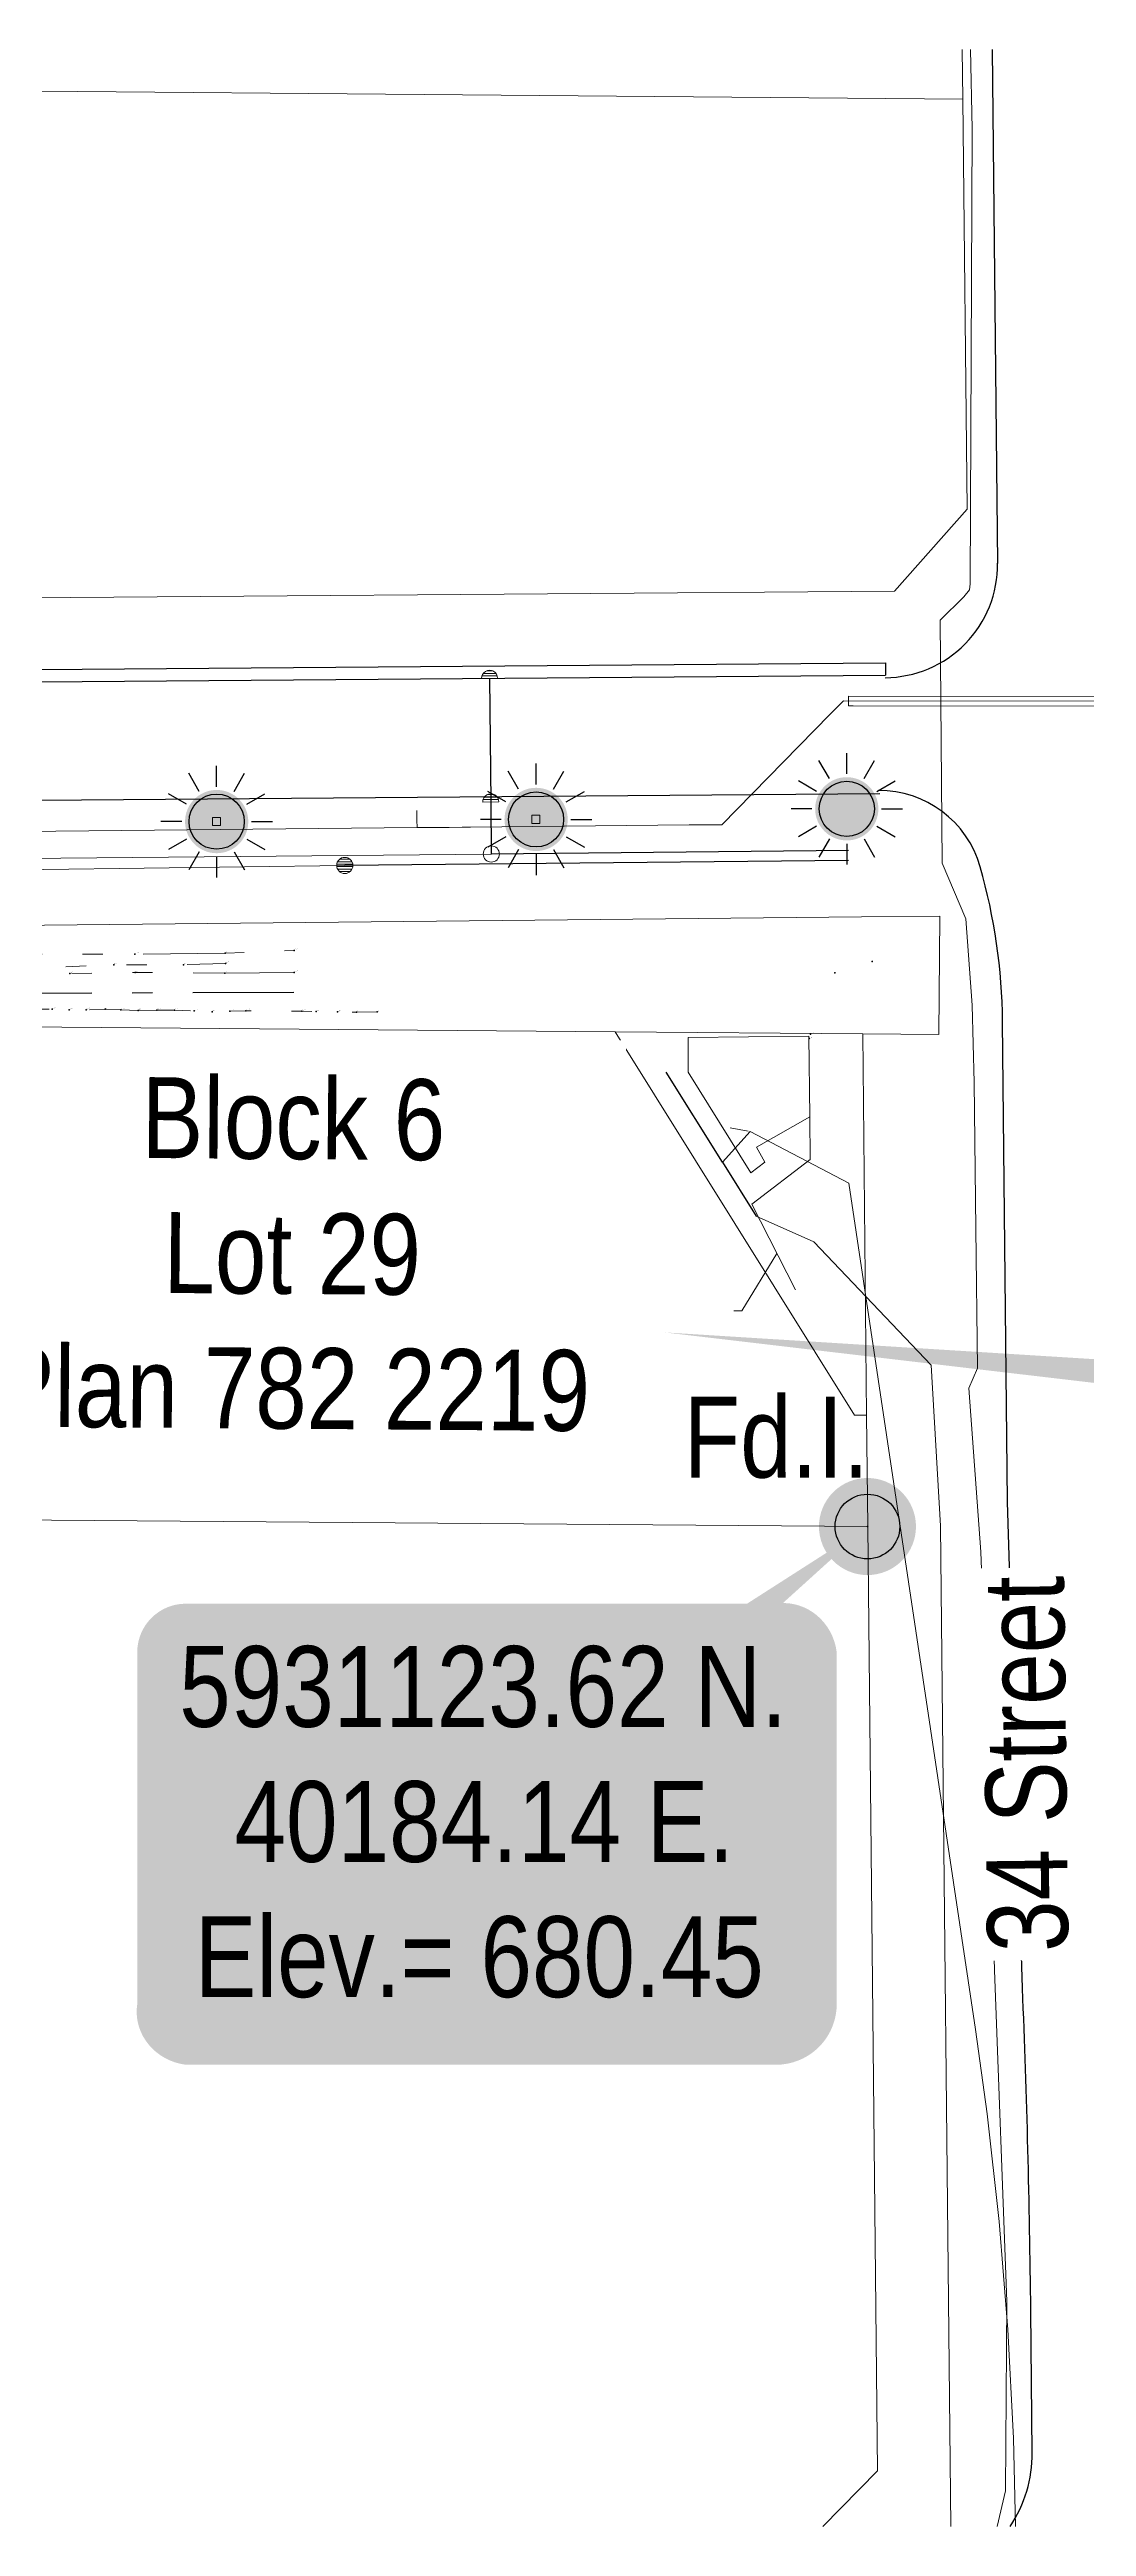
# Model space of a CAD drawing. Extents: x 39620 to 40409, y 5930668 to 5931695.
# Drawn here: x 40083 to 40211.2, y 5931000 to 5931306.2 of the extents above; entities that cross this region are included whole.
import ezdxf

# ---------------------------------------------------------------- set-up
doc = ezdxf.new("R2010")
doc.units = 0
doc.header["$LTSCALE"] = 5
doc.header["$PDSIZE"] = 0.5
doc.linetypes.add('CENTERLINEX3', pattern=[5, 2.5, -1, 0.5, -1])
doc.linetypes.add('CENTERLINEX33', pattern=[6.5, 2.5, -1, 0.5, -1, 0.5, -1])
doc.layers.get('Defpoints').update_dxf_attribs({"color": 9})
for name, color, linetype in [('AS-OWNER', 7, 'Continuous'), ('AS-ROADS', 254, 'Continuous'), ('AS-SYMBOL', 7, 'Continuous'), ('DETAIL-T', 7, 'Continuous'), ('L-MON', 1, 'Continuous'), ('L-TITLEDB', 4, 'Continuous'), ('L-TITLEDB-T', 4, 'Continuous')]:
    doc.layers.add(name, color=color, linetype=linetype)
for name, color, linetype, lineweight, true_color in [('AS-SANITARY', 7, 'foc-SANITARY', 9, 0x29a300), ('AS-WATER PIPE', 7, 'foc-WATER', 9, 0x8ac4ff), ('EXISTING PIPE IP', 7, 'CENTERLINEX3', 30, 0x3800e0)]:
    doc.layers.add(name, color=color, linetype=linetype, lineweight=lineweight, true_color=true_color)
for name, color, linetype, lineweight in [('COE_STREETLIGHT-POLE', 7, 'Continuous', 0), ('EPCOR_Drainage-FacilitySymbol', 7, 'Continuous', 0), ('EXISTING PIPE (EXIST OR HP)', 240, 'CENTERLINEX33', 20)]:
    doc.layers.add(name, color=color, linetype=linetype, lineweight=lineweight)
for name, color, linetype, plot in [('Z-DESCRIPTION', 4, 'Continuous', False), ('Z-ELEVATION', 2, 'Continuous', False), ('Z-MSPOINT', 7, 'Continuous', False), ('Z-POINTNUMBER', 6, 'Continuous', False)]:
    doc.layers.add(name, color=color, linetype=linetype, plot=plot)
doc.styles.add('80', font='', dxfattribs={"height": 10})
doc.styles.add('80L', font='', dxfattribs={"height": 10})
doc.styles.add('DESCRIPTION', font='', dxfattribs={"height": 2.5})
doc.styles.add('ELEVATION', font='', dxfattribs={"height": 2.5})
doc.styles.add('foc-LtypeFont', font='', dxfattribs={"height": 7.35})
doc.styles.add('POINTNUMBER', font='', dxfattribs={"height": 2.5})
doc.styles.get('80').set_extended_font_data('Arial Narrow')
doc.styles.get('80L').set_extended_font_data('Arial Narrow')
doc.styles.get('DESCRIPTION').set_extended_font_data('Arial Narrow')
doc.styles.get('ELEVATION').set_extended_font_data('Arial Narrow')
doc.styles.get('foc-LtypeFont').set_extended_font_data('Arial Narrow')
doc.styles.get('POINTNUMBER').set_extended_font_data('Arial Narrow')
doc.linetypes.add('foc-SANITARY', pattern='A,10,-1,["SN",foc-LtypeFont,S=0.2,R=0,X=-0.5,Y=-0.75],-2.75', length=13.75)
doc.linetypes.add('foc-WATER', pattern='A,10,-1,["W",foc-LtypeFont,S=0.2,R=0,X=-0.425,Y=-0.75],-2', length=13)

# ---------------------------------------------------------------- blocks, each defined once
blk = doc.blocks.new('SOCMH.1')
at = {"layer": 'EPCOR_Drainage-FacilitySymbol', "color": 3, "linetype": 'Continuous', "lineweight": 0}
for p, q in [((0.99, 0.15), (-0.99, 0.15)), ((0.89, 0.46), (-0.89, 0.46)), ((0.65, 0.76), (-0.65, 0.76)), ((0.99, -0.15), (-0.99, -0.15)), ((0.89, -0.46), (-0.89, -0.46)), ((0.65, -0.76), (-0.65, -0.76))]:
    blk.add_line(p, q, dxfattribs=at)
blk.add_circle((0, 0), 1, dxfattribs=at)
blk = doc.blocks.new('SMH.')
at = {"layer": 'EPCOR_Drainage-FacilitySymbol', "color": 3, "linetype": 'Continuous', "lineweight": 0}
blk.add_circle((0, 0), 1, dxfattribs=at)
blk.add_point((0, 0), dxfattribs=at)
blk = doc.blocks.new('CBMH.1')
at = {"layer": 'EPCOR_Drainage-FacilitySymbol', "color": 3, "linetype": 'Continuous', "lineweight": 0}
for p, q in [((-1, -0.02), (1, 0)), ((0.95, 0.29), (-0.95, 0.28)), ((0.78, 0.6), (-0.79, 0.58)), ((0.4, 0.9), (-0.41, 0.89))]:
    blk.add_line(p, q, dxfattribs=at)
blk.add_arc((0, -0.01), 1, 0.2867, 180.6853, dxfattribs=at)
blk = doc.blocks.new('CBMH.3')
at = {"layer": 'EPCOR_Drainage-FacilitySymbol', "color": 3, "linetype": 'Continuous', "lineweight": 0}
for p, q in [((-1, -0.02), (1, 0)), ((0.95, 0.29), (-0.95, 0.28)), ((0.78, 0.6), (-0.79, 0.58)), ((0.4, 0.9), (-0.41, 0.89))]:
    blk.add_line(p, q, dxfattribs=at)
blk.add_arc((0, -0.01), 1, 0.2867, 180.6853, dxfattribs=at)
blk = doc.blocks.new('DAV1')
at = {"layer": 'COE_STREETLIGHT-POLE', "color": 1, "linetype": 'Continuous', "lineweight": 0, "flags": 128}
blk.add_lwpolyline([(-0.52, -0.5), (0.48, -0.5), (0.48, 0.5), (-0.52, 0.5), (-0.52, -0.5)], dxfattribs=at)
blk = doc.blocks.new('DAV2')
at = {"layer": 'COE_STREETLIGHT-POLE', "color": 1, "linetype": 'Continuous', "lineweight": 0, "flags": 128}
blk.add_lwpolyline([(-0.52, -0.5), (0.48, -0.5), (0.48, 0.5), (-0.52, 0.5), (-0.52, -0.5)], dxfattribs=at)
blk = doc.blocks.new('*U392')
h = blk.add_hatch(color=254)
edge = h.paths.add_edge_path()
edge.add_line((-36.5, -28.5), (36.5, -28.5))
edge.add_arc((36.5, -22.5), 6, 270, 360)
edge.add_line((42.5, -22.5), (42.5, 21))
edge.add_arc((36.5, 21), 6, 0, 90)
edge.add_line((36.5, 27), (-36.5, 27))
edge.add_arc((-36.5, 21), 6, 90, 180)
edge.add_line((-42.5, 21), (-42.5, -22.5))
edge.add_arc((-36.5, -22.5), 6, 180, 270)
at = {"color": 1, "flags": 128}
blk.add_lwpolyline([(47.8, 36.54, 0, 10, 0), (0, 0, 5, 5, 0)], format="xyseb", dxfattribs=at)
blk.add_lwpolyline([(-36.5, -28.5, 3, 3, 0), (36.5, -28.5, 3, 3, 0.414214), (42.5, -22.5, 3, 3, 0), (42.5, 21, 3, 0, 0.414214), (36.5, 27, 0, 0, 0), (-36.5, 27, 0, 0, 0.414214), (-42.5, 21, 0, 0, 0), (-42.5, -22.5, 0, 3, 0.414214)], format="xyseb", close=True, dxfattribs=at)
at = {"color": 1, "style": '80'}
blk.add_attdef('ENTER_TEXT_001', (-35.99, -5), '', height=10, dxfattribs=at)
blk = doc.blocks.new('*U1040')
h = blk.add_hatch(color=59)
edge = h.paths.add_edge_path()
edge.add_line((-61.5, -20), (61.5, -20))
edge.add_arc((61.5, -14), 6, 270, 360)
edge.add_line((67.5, -14), (67.5, 12.5))
edge.add_arc((61.5, 12.5), 6, 0, 90)
edge.add_line((61.5, 18.5), (-61.5, 18.5))
edge.add_arc((-61.5, 12.5), 6, 90, 180)
edge.add_line((-67.5, 12.5), (-67.5, -14))
edge.add_arc((-61.5, -14), 6, 180, 270)
at = {"color": 1, "flags": 128}
blk.add_lwpolyline([(-61.5, -20, 3, 3, 0), (61.5, -20, 3, 3, 0.414214), (67.5, -14, 3, 3, 0), (67.5, 12.5, 3, 0, 0.414214), (61.5, 18.5, 0, 0, 0), (-61.5, 18.5, 0, 0, 0.414214), (-67.5, 12.5, 0, 0, 0), (-67.5, -14, 0, 3, 0.414214)], format="xyseb", close=True, dxfattribs=at)
blk.add_lwpolyline([(-136.28, 12.24, 0, 7.5, 0), (0, 0, 0, 0, 0)], format="xyseb", dxfattribs=at)
at = {"color": 1, "style": '80'}
blk.add_attdef('ENTER_TEXT_001', (-35.99, -5), '', height=10, dxfattribs=at)
blk = doc.blocks.new('lightpole')
h = blk.add_hatch(color=255)
h.dxf.hatch_style = 1
h.paths.add_polyline_path([(-0.782, 0, 1), (0.782, 0, 1)])
h.paths.add_polyline_path([(0.682, 0, -1), (-0.682, 0, -1)], flags=16)
h = blk.add_hatch(color=48)
h.dxf.hatch_style = 1
edge = h.paths.add_edge_path()
edge.add_arc((0, 0), 0.682, 0, 360)
at = {"color": 48}
for p, q in [((0, 0.862), (0, 1.379)), ((-0.746, 0.431), (-1.194, 0.689)), ((-0.431, 0.746), (-0.689, 1.194)), ((0.431, 0.746), (0.689, 1.194)), ((0.746, 0.431), (1.194, 0.689)), ((-0.862, 0), (-1.379, 0)), ((0.862, 0), (1.379, 0)), ((-0.746, -0.431), (-1.194, -0.689)), ((0.746, -0.431), (1.194, -0.689)), ((-0.431, -0.746), (-0.689, -1.194)), ((0, -0.862), (0, -1.379)), ((0.431, -0.746), (0.689, -1.194))]:
    blk.add_line(p, q, dxfattribs=at)
blk.add_circle((0, 0), 0.682, dxfattribs=at)
blk = doc.blocks.new('fdia')
at = {"color": 255, "const_width": 1}
blk.add_lwpolyline([(-0.5, 0, 1), (0.5, 0, 1)], format="xyb", close=True, dxfattribs=at)
blk = doc.blocks.new('Fdiaa')
blk.add_blockref('fdia', (0, 0))
blk = doc.blocks.new('fdib')
at = {"color": 1, "const_width": 1.6}
blk.add_lwpolyline([(-0.4, 0, 1), (0.4, 0, 1)], format="xyb", close=True, dxfattribs=at)
at = {"color": 1}
blk.add_circle((0, 0), 0.8, dxfattribs=at)
blk = doc.blocks.new('Fdibb')
blk.add_blockref('fdib', (0, 0))
blk = doc.blocks.new('fdicc')
for name in ['Fdibb', 'Fdiaa']:
    blk.add_blockref(name, (0, 0))
blk = doc.blocks.new('FDI')
blk.add_blockref('fdicc', (0, 0))

msp = doc.modelspace()

# ---------------------------------------------------------------- linework, layer by layer
at = {"layer": 'AS-ROADS', "linetype": 'Continuous', "lineweight": 30}
for p, q in [((40199.55, 5931306.22), (40200.23, 5931242.68)), ((40000, 5931227.42), (40186.36, 5931228.87))]:
    msp.add_line(p, q, dxfattribs=at)
at = {"layer": 'AS-ROADS', "lineweight": 30}
for p, q in [((40000, 5931228.93), (40186.35, 5931230.41)), ((40186.35, 5931230.41), (40186.36, 5931228.87)), ((40185.66, 5931214.19), (40000, 5931212.75)), ((40201.45, 5931126.66), (40200.85, 5931186.06)), ((40203.31, 5931066.53), (40201.45, 5931126.66)), ((40204.51, 5931009.12), (40204.33, 5931026.69))]:
    msp.add_line(p, q, dxfattribs=at)
at = {"layer": 'AS-ROADS', "linetype": 'Continuous', "lineweight": 30}
msp.add_arc((40186.23, 5931242.56), 14, 270.4485, 0.6216, dxfattribs=at)
at = {"layer": 'AS-ROADS', "lineweight": 30}
for centre, radius, start, end in [((40185.58, 5931201.64), 12.98, 15.749, 90.4469), ((40127.71, 5931185.21), 73.15, 0.6605, 15.8305), ((38928.59, 5931013.8), 1275.81, 0.57877, 2.36839), ((40188.51, 5931008.96), 16, 325.9596, 0.5804)]:
    msp.add_arc(centre, radius, start, end, dxfattribs=at)
at = {"layer": 'AS-SANITARY', "lineweight": 30}
for p, q in [((40137.4, 5931228.49), (40137.56, 5931213.21)), ((40137.56, 5931213.21), (40137.62, 5931206.76)), ((40181.79, 5931205.98), (40119.5, 5931205.35)), ((40181.81, 5931207.2), (40137.62, 5931206.76)), ((40166.2, 5931168.68), (40159.26, 5931179.79)), ((40169.62, 5931172.47), (40166.2, 5931168.68)), ((40166.2, 5931168.68), (40170.36, 5931162.01))]:
    msp.add_line(p, q, dxfattribs=at)
at = {"layer": 'AS-SANITARY', "lineweight": 0}
for p, q in [((40169.37, 5931172.51), (40167.17, 5931172.92)), ((40181.82, 5931166.05), (40169.62, 5931172.47)), ((40197.51, 5931061.44), (40181.82, 5931166.05)), ((40170.36, 5931162.01), (40177.49, 5931158.8)), ((40177.49, 5931158.8), (40192.03, 5931143.55)), ((40198.14, 5931120.5), (40196.67, 5931140.74))]:
    msp.add_line(p, q, dxfattribs=at)
at = {"layer": 'AS-SANITARY', "lineweight": 0, "flags": 128}
for points in [[(40197.1, 5931296.42), (40196.88, 5931306.22)], [(40196.67, 5931140.74), (40197.75, 5931143.19), (40197.53, 5931160.43), (40197.35, 5931178.51), (40197.09, 5931188.09), (40196.31, 5931198.75), (40193.37, 5931205.65), (40193.14, 5931235.67), (40196.07, 5931238.57), (40196.77, 5931239.44), (40196.84, 5931240.15), (40197.1, 5931296.43)], [(40161.95, 5931179.78), (40169.72, 5931167.35), (40171.46, 5931168.67), (40170.41, 5931170.54), (40177.01, 5931174.26), (40176.9, 5931184.26), (40161.95, 5931184.07), (40161.95, 5931179.78)], [(40175.22, 5931152.88), (40169.84, 5931163.49), (40177.04, 5931169.01), (40177.01, 5931174.26)], [(40172.94, 5931157.38), (40168.6, 5931150.27), (40167.6, 5931150.28)], [(40192.03, 5931143.55), (40193.18, 5931123.71), (40194.43, 5931000)], [(40200.18, 5931000), (40201.19, 5931004.42), (40201.36, 5931027.81), (40199.85, 5931068.79), (40199.02, 5931097.7), (40198.14, 5931120.5)], [(40202.43, 5931000), (40202.2, 5931010.93), (40201.51, 5931024.33), (40200.43, 5931037.7), (40198.95, 5931051.03), (40197.51, 5931061.44)]]:
    msp.add_lwpolyline(points, dxfattribs=at)
at = {"layer": 'AS-SANITARY', "flags": 128}
for points in [[(39805.46, 5931203.44), (39926.6, 5931204.64), (39991.8, 5931204.95), (40000.19, 5931205.38), (40011.96, 5931205.64), (40020.71, 5931205.52), (40030.51, 5931205.7), (40034.13, 5931205.86), (40044.45, 5931205.86), (40137.62, 5931206.76)], [(39806.23, 5931202.19), (39906.19, 5931203.21), (39991.84, 5931203.59), (39994.52, 5931203.69), (40000.27, 5931204.02), (40006.18, 5931204.32), (40012.22, 5931204.35), (40018.11, 5931204.45), (40019.48, 5931204.4), (40023.77, 5931204.49), (40033.23, 5931204.65), (40045.04, 5931204.37), (40119.5, 5931205.35)]]:
    msp.add_lwpolyline(points, dxfattribs=at)
at = {"layer": 'AS-WATER PIPE', "lineweight": 13, "flags": 128}
for points in [[(39995.26, 5931208.68), (39996.89, 5931208.7), (39997.39, 5931208.7), (40000, 5931208.73), (40030.92, 5931209.04), (40128.44, 5931210.02), (40132.4, 5931210.06), (40134.04, 5931210.07), (40134.54, 5931210.08), (40135.04, 5931210.08), (40162.1, 5931210.35), (40166.13, 5931210.39), (40179.5, 5931223.99), (40181.17, 5931225.69), (40250.51, 5931225.64), (40250.47, 5931226.36), (40250.51, 5931227.42)], [(40248.23, 5931226.25), (40248.83, 5931226.25), (40248.83, 5931225.05), (40182.38, 5931225.09), (40181.78, 5931225.09), (40181.78, 5931226.29), (40248.23, 5931226.25)], [(40128.42, 5931212.15), (40128.43, 5931210.93), (40128.44, 5931210.02)]]:
    msp.add_lwpolyline(points, dxfattribs=at)
at = {"layer": 'EXISTING PIPE (EXIST OR HP)', "flags": 128}
for points in [[(39970.24, 5931195.77), (39972.96, 5931195.94), (39980.05, 5931195.43), (39996.08, 5931193.07), (40003.09, 5931192.98), (40018.47, 5931193.04), (40028.54, 5931192.61), (40039.91, 5931192.6), (40052.68, 5931193), (40061.97, 5931193.07), (40072.74, 5931192.56), (40081.83, 5931192.69), (40090.94, 5931193.07), (40099.57, 5931193.08), (40104.77, 5931193.24)], [(40029.57, 5931194.03), (40041.37, 5931193.91), (40056.09, 5931193.99), (40067.87, 5931194.12), (40079.73, 5931194.37), (40093.55, 5931194.38), (40104.71, 5931194.51), (40113.23, 5931194.84)], [(40113.24, 5931192.1), (40104.69, 5931192.04), (40093.58, 5931192.11), (40085.52, 5931192), (40073.92, 5931191.78), (40061.99, 5931191.56), (40049.75, 5931191.48), (40033.79, 5931191.15), (40024.06, 5931190.75), (40013, 5931190.5), (40001.28, 5931190.72), (39995.92, 5931190.93), (39988.88, 5931190.8), (39979.97, 5931190.87), (39970.22, 5931190.87)], [(39990.51, 5931188.06), (39992.67, 5931187.9), (39994.79, 5931187.88), (39997.14, 5931188.09), (39998.69, 5931187.83), (40000.48, 5931187.91), (40002.91, 5931187.76), (40005.08, 5931187.73), (40007.23, 5931187.81), (40012.88, 5931187.68), (40014.99, 5931187.74), (40017.24, 5931187.78), (40021.87, 5931187.83), (40023.87, 5931187.97), (40025.78, 5931187.78), (40028.99, 5931187.97), (40034.77, 5931187.98), (40037.21, 5931187.9), (40039.62, 5931187.85), (40042.13, 5931187.9), (40044.21, 5931187.91), (40046.43, 5931187.88), (40048.5, 5931187.83), (40050.97, 5931187.87), (40053.58, 5931187.95), (40055.94, 5931187.86), (40058.37, 5931187.86), (40060.58, 5931187.77), (40063.01, 5931187.74), (40065.21, 5931187.72), (40067.59, 5931187.73), (40069.88, 5931187.65), (40072.2, 5931187.57), (40074.51, 5931187.6), (40077, 5931187.64), (40079.22, 5931187.57), (40081.36, 5931187.58), (40083.31, 5931187.57), (40085.43, 5931187.51), (40085.43, 5931187.51), (40087.52, 5931187.5), (40089.86, 5931187.6), (40091.8, 5931187.49), (40093.97, 5931187.43), (40096.28, 5931187.46), (40098.43, 5931187.46), (40100.87, 5931187.37), (40103.09, 5931187.27), (40105.28, 5931187.33), (40107.25, 5931187.38), (40114.2, 5931187.33), (40115.97, 5931187.29), (40118.6, 5931187.24), (40120.97, 5931187.19), (40123.5, 5931187.25)]]:
    msp.add_lwpolyline(points, dxfattribs=at)
at = {"layer": 'EXISTING PIPE IP', "flags": 128}
msp.add_lwpolyline([(40113.22, 5931189.64), (39982.48, 5931189.21), (39982.72, 5931184.36), (39974.2, 5931184.3)], dxfattribs=at)
at = {"layer": 'L-TITLEDB', "lineweight": 0, "flags": 128}
for points in [[(40195.93, 5931300.07), (40195.86, 5931306.22)], [(40015.05, 5931301.66), (40195.93, 5931300.07)], [(40196.47, 5931249.39), (40195.93, 5931300.07)], [(40187.48, 5931239.27), (40196.47, 5931249.39)], [(40187.48, 5931239.27), (40015.78, 5931237.92)], [(39997.47, 5931197.09), (40183.42, 5931198.98), (40193.08, 5931199.08), (40192.96, 5931184.45), (40183.57, 5931184.53), (40184.04, 5931137.38)], [(40152.92, 5931184.78), (39639.78, 5931189.09)], [(40152.92, 5931184.79), (40183.57, 5931184.53)], [(40152.92, 5931184.79), (40182.53, 5931137.39)], [(40182.53, 5931137.39), (40184.04, 5931137.38)], [(40184.18, 5931123.62), (40184.04, 5931137.38)], [(39998.21, 5931125.05), (40184.14, 5931123.62)], [(40185.36, 5931006.86), (40184.18, 5931123.62)], [(40178.64, 5931000), (40185.36, 5931006.86)]]:
    msp.add_lwpolyline(points, dxfattribs=at)
at = {"layer": 'Z-MSPOINT'}
for p in [(40090.94, 5931193.07, 680.8), (40093.55, 5931194.38, 680.62), (40099.57, 5931193.08, 680.72), (40104.71, 5931194.51, 680.55), (40104.77, 5931193.24, 680.64), (40113.23, 5931194.84, 680.42), (40184.73, 5931193.49, 678.35), (40085.52, 5931192, 680.84), (40093.58, 5931192.11, 680.8), (40104.69, 5931192.04, 680.71), (40113.24, 5931192.1, 680.48), (40180.09, 5931192.06, 678.17), (40083.31, 5931187.57, 680.89), (40085.43, 5931187.51, 680.86), (40087.52, 5931187.5, 680.84), (40089.86, 5931187.6, 680.83), (40091.8, 5931187.49, 680.81), (40093.97, 5931187.43, 680.8), (40096.28, 5931187.46, 680.74), (40098.43, 5931187.46, 680.68), (40100.87, 5931187.37, 680.67), (40103.09, 5931187.27, 680.6), (40105.28, 5931187.33, 680.59), (40107.25, 5931187.38, 680.53), (40114.2, 5931187.33, 680.37), (40115.97, 5931187.29, 680.32), (40118.6, 5931187.24, 680.28), (40120.97, 5931187.19, 680.26), (40123.5, 5931187.25, 680.21), (40176.91, 5931183.94, 680.83), (40177.09, 5931184.47, 678.54), (40184.14, 5931123.62, 680.45)]:
    msp.add_point(p, dxfattribs=at)

# ---------------------------------------------------------------- block references
at = {"layer": 'AS-SYMBOL', "color": 2, "xscale": 4.999081765, "yscale": 4.999081765, "zscale": 4.999081765}
for p in [(40103.66, 5931210.77), (40143.16, 5931211.04), (40181.58, 5931212.35)]:
    msp.add_blockref('lightpole', p, dxfattribs=at)
at = {"layer": 'Defpoints', "color": 3, "linetype": 'Continuous', "lineweight": 0}
for name, p in [('CBMH.3', (40137.4, 5931228.49)), ('CBMH.1', (40137.56, 5931213.21)), ('SOCMH.1', (40119.5, 5931205.35)), ('SMH.', (40137.62, 5931206.76))]:
    msp.add_blockref(name, p, dxfattribs=at)
at = {"layer": 'Defpoints', "color": 1, "linetype": 'Continuous', "lineweight": 0}
for name, p in [('DAV1', (40103.66, 5931210.77)), ('DAV2', (40143.16, 5931211.05))]:
    msp.add_blockref(name, p, dxfattribs=at)
at = {"layer": 'DETAIL-T', "color": 3}
ref = msp.add_blockref('*U392', (40136.34, 5931087.08), dxfattribs=at)
ref.add_attrib('ENTER_TEXT_001', '5931123.62 N.', (40099.03, 5931098.85), dxfattribs={"layer": '0', "color": 1, "height": 10, "style": '80'})
ref.add_attrib('ENTER_TEXT_002', '40184.14 E.', (40105.87, 5931082.15), dxfattribs={"layer": '0', "color": 1, "height": 10, "style": '80'})
ref.add_attrib('ENTER_TEXT_003', 'Elev.= 680.45', (40100.94, 5931065.44), dxfattribs={"layer": '0', "color": 1, "height": 10, "style": '80'})
at = {"layer": 'L-MON', "xscale": 4.999999999999997, "yscale": 4.999999999999997, "zscale": 4.999999999999997}
msp.add_blockref('FDI', (40184.14, 5931123.62), dxfattribs=at)

# ---------------------------------------------------------------- texts
at = {"layer": 'L-MON', "insert": (40161.4, 5931139.67), "char_height": 9.998, "attachment_point": 1, "style": '80L'}
msp.add_mtext_dynamic_manual_height_columns('Fd.I.', width=3.9679, gutter_width=50, heights=[0], dxfattribs=at)
at = {"layer": 'Z-DESCRIPTION', "style": 'DESCRIPTION'}
for s, p in [('Pipe_ug3 4ft 5in', (40090.94, 5931193.07)), ('Pipe_ug4 2ft 6in', (40093.55, 5931194.38)), ('Pipe_ug3 5ft 2in', (40099.57, 5931193.08)), ('Pipe_ug4 2ft 9in', (40104.71, 5931194.51)), ('Pipe_ug3 5ft 4in', (40104.77, 5931193.24)), ('Pipe_ug4 3ft 4in', (40113.23, 5931194.84)), ('PIc', (40184.73, 5931193.49)), ('Pipe_ug5 2ft', (40085.52, 5931192)), ('Pipe_ug5 2ft', (40093.58, 5931192.11)), ('Pipe_ug5 2ft 10n', (40104.69, 5931192.04)), ('Pipe_ug5 3ft 4in', (40113.24, 5931192.1)), ('GRD', (40180.09, 5931192.06)), ('Pipe_ug1 7FT 7IN', (40083.31, 5931187.57)), ('Pipe_ug1 7FT 7IN', (40085.43, 5931187.51)), ('Pipe_ug1 7FT 7IN', (40087.52, 5931187.5)), ('Pipe_ug1 7FT 7IN', (40089.86, 5931187.6)), ('Pipe_ug1 7FT 7IN', (40091.8, 5931187.49)), ('Pipe_ug1 7FT 7IN', (40093.97, 5931187.43)), ('Pipe_ug1 7FT 4IN', (40096.28, 5931187.46)), ('Pipe_ug1 7FT', (40098.43, 5931187.46)), ('Pipe_ug1 6FT 10IN', (40100.87, 5931187.37)), ('Pipe_ug1 6FT 4IN', (40103.09, 5931187.27)), ('Pipe_ug1 6FT 4IN', (40105.28, 5931187.33)), ('Pipe_ug1 6FT 4IN', (40107.25, 5931187.38)), ('Pipe_ug1 6FT 4IN', (40114.2, 5931187.33)), ('Pipe_ug1 6FT', (40115.97, 5931187.29)), ('Pipe_ug1 6FT', (40118.6, 5931187.24)), ('Pipe_ug1 6FT', (40120.97, 5931187.19)), ('Pipe_ug1 6FT', (40123.5, 5931187.25)), ('GRD 6.101M', (40176.91, 5931183.94)), ('GRD 8.354M', (40177.09, 5931184.47)), ('FDI_', (40184.14, 5931123.62))]:
    msp.add_text(s, height=0.05, rotation=24, dxfattribs=at).set_placement(p)
at = {"layer": 'Z-ELEVATION', "style": 'ELEVATION'}
for s, p in [('680.802', (40090.94, 5931193.07)), ('680.620', (40093.55, 5931194.38)), ('680.725', (40099.57, 5931193.08)), ('680.549', (40104.71, 5931194.51)), ('680.636', (40104.77, 5931193.24)), ('680.417', (40113.23, 5931194.84)), ('678.351', (40184.73, 5931193.49)), ('680.836', (40085.52, 5931192)), ('680.798', (40093.58, 5931192.11)), ('680.712', (40104.69, 5931192.04)), ('680.481', (40113.24, 5931192.1)), ('678.171', (40180.09, 5931192.06)), ('680.891', (40083.31, 5931187.57)), ('680.860', (40085.43, 5931187.51)), ('680.839', (40087.52, 5931187.5)), ('680.827', (40089.86, 5931187.6)), ('680.813', (40091.8, 5931187.49)), ('680.800', (40093.97, 5931187.43)), ('680.742', (40096.28, 5931187.46)), ('680.685', (40098.43, 5931187.46)), ('680.666', (40100.87, 5931187.37)), ('680.596', (40103.09, 5931187.27)), ('680.586', (40105.28, 5931187.33)), ('680.532', (40107.25, 5931187.38)), ('680.370', (40114.2, 5931187.33)), ('680.323', (40115.97, 5931187.29)), ('680.281', (40118.6, 5931187.24)), ('680.258', (40120.97, 5931187.19)), ('680.215', (40123.5, 5931187.25)), ('680.829', (40176.91, 5931183.94)), ('678.537', (40177.09, 5931184.47)), ('680.447', (40184.14, 5931123.62))]:
    msp.add_text(s, height=0.05, rotation=45, dxfattribs=at).set_placement(p)
at = {"layer": 'Z-POINTNUMBER', "style": 'POINTNUMBER'}
for s, p in [('2063', (40090.94, 5931193.07)), ('2078', (40093.55, 5931194.38)), ('2062', (40099.57, 5931193.08)), ('2077', (40104.71, 5931194.51)), ('2061', (40104.77, 5931193.24)), ('2076', (40113.23, 5931194.84)), ('2323', (40184.73, 5931193.49)), ('2093', (40085.52, 5931192)), ('2092', (40093.58, 5931192.11)), ('2091', (40104.69, 5931192.04)), ('2090', (40113.24, 5931192.1)), ('2322', (40180.09, 5931192.06)), ('2016', (40083.31, 5931187.57)), ('2015', (40085.43, 5931187.51)), ('2014', (40087.52, 5931187.5)), ('2013', (40089.86, 5931187.6)), ('2012', (40091.8, 5931187.49)), ('2011', (40093.97, 5931187.43)), ('2010', (40096.28, 5931187.46)), ('2009', (40098.43, 5931187.46)), ('2008', (40100.87, 5931187.37)), ('2007', (40103.09, 5931187.27)), ('2006', (40105.28, 5931187.33)), ('2005', (40107.25, 5931187.38)), ('2004', (40114.2, 5931187.33)), ('2003', (40115.97, 5931187.29)), ('2002', (40118.6, 5931187.24)), ('2001', (40120.97, 5931187.19)), ('2000', (40123.5, 5931187.25)), ('2320', (40176.91, 5931183.94)), ('2321', (40177.09, 5931184.47)), ('44', (40184.14, 5931123.62))]:
    msp.add_text(s, height=0.05, dxfattribs=at).set_placement(p)

# ---------------------------------------------------------------- next in the draw order: texts
at = {"layer": 'L-TITLEDB-T', "insert": (40075.77, 5931179.33), "char_height": 9.9982, "attachment_point": 1, "rotation": 359.5584, "style": '80L', "bg_fill": 2}
msp.add_mtext_dynamic_manual_height_columns('\\pi18.6448,t108.62827;Block 6\\P\\pi21.47511,t111.45859;Lot 29\\P\\pi0.48988,t90.47335;Plan 782 2219', width=73.463, gutter_width=50.01, heights=[0], dxfattribs=at)
at = {"layer": 'L-TITLEDB-T', "insert": (40198.97, 5931070.94), "char_height": 10, "attachment_point": 1, "rotation": 90.6839, "style": '80L', "bg_fill": 3, "box_fill_scale": 1.1, "bg_fill_color": 256, "bg_fill_transparency": 0}
msp.add_mtext_dynamic_manual_height_columns('34 Street', width=46.5256, gutter_width=50, heights=[0], dxfattribs=at)

# ---------------------------------------------------------------- next in the draw order: block references
at = {"layer": 'AS-OWNER'}
ref = msp.add_blockref('*U1040', (40295.32, 5931135.38), dxfattribs=at)
ref.add_attrib('ENTER_TEXT_001', '1060024 ALBERTA LTD.', (40231.2, 5931138.87), dxfattribs={"layer": '0', "color": 1, "height": 10, "style": '80'})
ref.add_attrib('ENTER_TEXT_002', 'C. of T. 142 394 952 +1', (40235.75, 5931122.02), dxfattribs={"layer": '0', "color": 1, "height": 10, "style": '80'})

doc.saveas('drawing.dxf')
